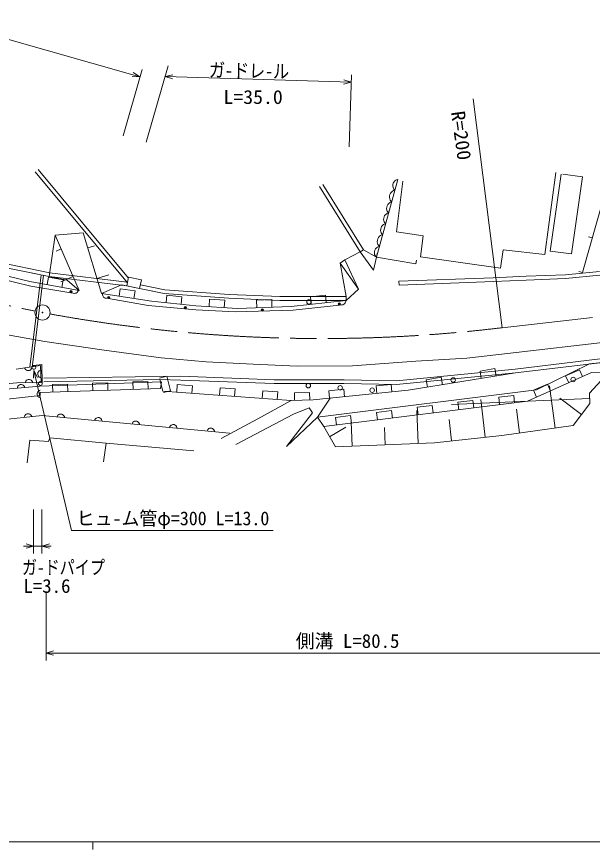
# Model space of a CAD drawing. Units: millimetres, scale not verified. Extents: x 40000 to 680000, y 20000 to 380000.
# Drawn here: x 157915 to 234148, y 204000 to 314249 of the extents above; entities that cross this region are included whole.
import ezdxf
from ezdxf.enums import TextEntityAlignment as Align

# ---------------------------------------------------------------- set-up
doc = ezdxf.new("R2010")
doc.units = ezdxf.units.MM
doc.header["$LTSCALE"] = 1000
doc.linetypes.add('CHAIN', pattern=[18.5, 12, -1.5, 3.5, -1.5])
for name, color, linetype, lineweight in [('M-BGD', 7, 'Continuous', 13), ('M-BMK', 2, 'CHAIN', 13), ('M-BMK-SRVR', 3, 'Continuous', 13), ('M-STR-HTXT', 7, 'Continuous', 13), ('M-STR-STRC', 7, 'Continuous', 13), ('M-TTL-BAND', 7, 'Continuous', 13)]:
    doc.layers.add(name, color=color, linetype=linetype, lineweight=lineweight)
doc.styles.add('ＭＳ ゴシック', font='')
doc.styles.get('ＭＳ ゴシック').set_extended_font_data('MS Gothic')

msp = doc.modelspace()

# ---------------------------------------------------------------- linework, layer by layer
at = {"layer": 'M-BGD'}
for p, q in [((160384, 293690), (172589, 279007)), ((160769, 294010), (172718, 279633)), ((227856, 282748), (229303, 293634)), ((229998, 293403), (228551, 283212)), ((232836, 293055), (230230, 293403)), ((232836, 280374), (236715, 294098)), ((208400, 292708), (205562, 282401)), ((207791, 292191), (207743, 292017)), ((207867, 292357), (207791, 292191)), ((208002, 292506), (207867, 292357)), ((208121, 292598), (208002, 292506)), ((208231, 292661), (208121, 292598)), ((209037, 292476), (208226, 285759)), ((208400, 292708), (208231, 292661)), ((231388, 282864), (232836, 293055)), ((198035, 291781), (203420, 283096)), ((198460, 292045), (203845, 283359)), ((207704, 291145), (207577, 291047)), ((207822, 291212), (207704, 291145)), ((207743, 292017), (207724, 291836)), ((207724, 291836), (207763, 291639)), ((207763, 291639), (207818, 291499)), ((207818, 291499), (207881, 291388)), ((208002, 291262), (207822, 291212)), ((207881, 291388), (208002, 291262)), ((207301, 290525), (207281, 290332)), ((207281, 290332), (207323, 290121)), ((207352, 290710), (207301, 290525)), ((207323, 290121), (207381, 289972)), ((207434, 290887), (207352, 290710)), ((207381, 289972), (207448, 289854)), ((207577, 291047), (207434, 290887)), ((206920, 289029), (206901, 288847)), ((206968, 289202), (206920, 289029)), ((207045, 289368), (206968, 289202)), ((207179, 289517), (207045, 289368)), ((207298, 289609), (207179, 289517)), ((207409, 289672), (207298, 289609)), ((207577, 289719), (207409, 289672)), ((207448, 289854), (207577, 289719)), ((206570, 287756), (206522, 287582)), ((206647, 287922), (206570, 287756)), ((206781, 288071), (206647, 287922)), ((206900, 288163), (206781, 288071)), ((207010, 288226), (206900, 288163)), ((206901, 288847), (206940, 288650)), ((206940, 288650), (206995, 288510)), ((206995, 288510), (207058, 288399)), ((207179, 288273), (207010, 288226)), ((207058, 288399), (207179, 288273)), ((206502, 286717), (206383, 286625)), ((206612, 286780), (206502, 286717)), ((206522, 287582), (206503, 287401)), ((206503, 287401), (206542, 287203)), ((206542, 287203), (206597, 287064)), ((206597, 287064), (206660, 286953)), ((206781, 286827), (206612, 286780)), ((206660, 286953), (206781, 286827)), ((163017, 285322), (166742, 285638)), ((169132, 277588), (166742, 285638)), ((206124, 286136), (206105, 285955)), ((206105, 285955), (206144, 285757)), ((206172, 286310), (206124, 286136)), ((206144, 285757), (206199, 285618)), ((206249, 286475), (206172, 286310)), ((206199, 285618), (206262, 285507)), ((206383, 286625), (206249, 286475)), ((208226, 285759), (211758, 285238)), ((162207, 279836), (163017, 285322)), ((163017, 285322), (166184, 277997)), ((205682, 284644), (205662, 284450)), ((205662, 284450), (205704, 284240)), ((205733, 284829), (205682, 284644)), ((205815, 285006), (205733, 284829)), ((205958, 285165), (205815, 285006)), ((206085, 285263), (205958, 285165)), ((206203, 285330), (206085, 285263)), ((206383, 285380), (206203, 285330)), ((206262, 285507), (206383, 285380)), ((211758, 285238), (211411, 282459)), ((234129, 284949), (233648, 285085)), ((163808, 283490), (163153, 283207)), ((167340, 283626), (168219, 283887)), ((203845, 283359), (203420, 283096)), ((205562, 282401), (203845, 283359)), ((205426, 283487), (205349, 283321)), ((205560, 283636), (205426, 283487)), ((205679, 283728), (205560, 283636)), ((205790, 283791), (205679, 283728)), ((205704, 284240), (205762, 284091)), ((205762, 284091), (205829, 283973)), ((205958, 283838), (205790, 283791)), ((205829, 283973), (205958, 283838)), ((222007, 280953), (222355, 283385)), ((222355, 283385), (227856, 282748)), ((201393, 282053), (203420, 283096)), ((203420, 283096), (205157, 280664)), ((205157, 280664), (205562, 282401)), ((205301, 283147), (205282, 282966)), ((205282, 282966), (205321, 282768)), ((205349, 283321), (205301, 283147)), ((205321, 282768), (205376, 282629)), ((205376, 282629), (205439, 282518)), ((205439, 282518), (205560, 282392)), ((205562, 282401), (205645, 282894)), ((205562, 282401), (210774, 281532)), ((211411, 282459), (222007, 280953)), ((228551, 283212), (231388, 282864)), ((154324, 281456), (164602, 279380)), ((154324, 281456), (162207, 279836)), ((154436, 281943), (162308, 280326)), ((201393, 282053), (200756, 281590)), ((200756, 281590), (203188, 278174)), ((200756, 281590), (201565, 277189)), ((203188, 278174), (201393, 282053)), ((210774, 281532), (210856, 282025)), ((159779, 278577), (153215, 280196)), ((159661, 279183), (153633, 280665)), ((161159, 280076), (159666, 267842)), ((161457, 280039), (159963, 267806)), ((162266, 280333), (172567, 279108)), ((168534, 279601), (170116, 280070)), ((230575, 280077), (225363, 279880)), ((235076, 280512), (230575, 280077)), ((232836, 280374), (232355, 280510)), ((166184, 277997), (159661, 279183)), ((162117, 279753), (161938, 278769)), ((164085, 279395), (162117, 279753)), ((162207, 279836), (172507, 278611)), ((165392, 279828), (163755, 279120)), ((163906, 278411), (164085, 279395)), ((164602, 279380), (166184, 277997)), ((172741, 279742), (172507, 278611)), ((174433, 279393), (172741, 279742)), ((174200, 278262), (174433, 279393)), ((221020, 279683), (208543, 279209)), ((208543, 279209), (208562, 278709)), ((221039, 279183), (208562, 278709)), ((225363, 279880), (221020, 279683)), ((225386, 279380), (221039, 279183)), ((230609, 279578), (225386, 279380)), ((235131, 280015), (230609, 279578)), ((165085, 277678), (159779, 278577)), ((165983, 277830), (165907, 277741)), ((166042, 277942), (165983, 277830)), ((166056, 278021), (166042, 277942)), ((169132, 277588), (171800, 278757)), ((171617, 278230), (171470, 277240)), ((173595, 277936), (171617, 278230)), ((171800, 278757), (177465, 277588)), ((172507, 278611), (174200, 278262)), ((173448, 276946), (173595, 277936)), ((174200, 278262), (177465, 277588)), ((174301, 278752), (177534, 278084)), ((177534, 278084), (186036, 277458)), ((201565, 276689), (203188, 278174)), ((165381, 277628), (165085, 277678)), ((165538, 277601), (165381, 277628)), ((165683, 277617), (165538, 277601)), ((165792, 277660), (165683, 277617)), ((165907, 277741), (165792, 277660)), ((175786, 276599), (169132, 277588)), ((169278, 277507), (169288, 277566)), ((169280, 277405), (169278, 277507)), ((169319, 277277), (169280, 277405)), ((169364, 277188), (169319, 277277)), ((169433, 277115), (169364, 277188)), ((169541, 277035), (169433, 277115)), ((169636, 276998), (169541, 277035)), ((169794, 276971), (169636, 276998)), ((170089, 276920), (169794, 276971)), ((175334, 276007), (170089, 276920)), ((177465, 277588), (186008, 276959)), ((177465, 277588), (186008, 276959)), ((177822, 277385), (177714, 276391)), ((179810, 277171), (177822, 277385)), ((179703, 276177), (179810, 277171)), ((183471, 276852), (183406, 275854)), ((185467, 276723), (183471, 276852)), ((186008, 276959), (192752, 276689)), ((186008, 276959), (192752, 276689)), ((186036, 277458), (192762, 277189)), ((191690, 276782), (189692, 276706)), ((191728, 275783), (191690, 276782)), ((192762, 277189), (201565, 277189)), ((198807, 277388), (196819, 277168)), ((196819, 277168), (196929, 276174)), ((198917, 276395), (198807, 277388)), ((201565, 277189), (201565, 276689)), ((181662, 275437), (175334, 276007)), ((181631, 275969), (175786, 276599)), ((187177, 275610), (181631, 275969)), ((185402, 275725), (185467, 276723)), ((194281, 275879), (187177, 275610)), ((189692, 276706), (189730, 275707)), ((192752, 276689), (201565, 276689)), ((192752, 276689), (201565, 276689)), ((201565, 276689), (194281, 275879)), ((200645, 276064), (194545, 275380)), ((200943, 276098), (200645, 276064)), ((201102, 276116), (200943, 276098)), ((201237, 276171), (201102, 276116)), ((201329, 276242), (201237, 276171)), ((201418, 276352), (201329, 276242)), ((201466, 276458), (201418, 276352)), ((201493, 276582), (201466, 276458)), ((201484, 276662), (201493, 276582)), ((186849, 275152), (181662, 275437)), ((194545, 275380), (186849, 275152)), ((223923, 267567), (237441, 269213)), ((161094, 268054), (157846, 267572)), ((160154, 268063), (161253, 268210)), ((161150, 265826), (161094, 268054)), ((161253, 268210), (161304, 265681)), ((223977, 267070), (237442, 268709)), ((226733, 264845), (233763, 268261)), ((233763, 268261), (237442, 268709)), ((158976, 267739), (159033, 267627)), ((159033, 267627), (159107, 267537)), ((159107, 267537), (159220, 267452)), ((159220, 267452), (159328, 267408)), ((159328, 267408), (159453, 267386)), ((159453, 267386), (159611, 267409)), ((159611, 267409), (159724, 267466)), ((159724, 267466), (159814, 267540)), ((159814, 267540), (159898, 267654)), ((159898, 267654), (159943, 267762)), ((159943, 267762), (159965, 267886)), ((160737, 267131), (160700, 267010)), ((160700, 267010), (160704, 266850)), ((160704, 266850), (160747, 266731)), ((160795, 267232), (160737, 267131)), ((160892, 267335), (160795, 267232)), ((160991, 267397), (160892, 267335)), ((161110, 267440), (160991, 267397)), ((208209, 266048), (223923, 267567)), ((208229, 265548), (223977, 267070)), ((208229, 265548), (223977, 267070)), ((223977, 267070), (209751, 264787)), ((221249, 267645), (219275, 267328)), ((219275, 267328), (219433, 266341)), ((221408, 266658), (221249, 267645)), ((234051, 267128), (225562, 263323)), ((232433, 267499), (230608, 266680)), ((232842, 266586), (232433, 267499)), ((236335, 267187), (233759, 264377)), ((236335, 267187), (234051, 267128)), ((152557, 265295), (157938, 265747)), ((157938, 265747), (161150, 265826)), ((159081, 265895), (159044, 265774)), ((159139, 265997), (159081, 265895)), ((159236, 266099), (159139, 265997)), ((159335, 266162), (159236, 266099)), ((159454, 266205), (159335, 266162)), ((159614, 266209), (159454, 266205)), ((159735, 266171), (159614, 266209)), ((159836, 266114), (159735, 266171)), ((159938, 266016), (159836, 266114)), ((160001, 265918), (159938, 266016)), ((160044, 265799), (160001, 265918)), ((160747, 266731), (160810, 266632)), ((160810, 266632), (160912, 266535)), ((160912, 266535), (161014, 266477)), ((160985, 265346), (177091, 265887)), ((161014, 266477), (161134, 266440)), ((161527, 266405), (179665, 266633)), ((161533, 265905), (176876, 266192)), ((169979, 265786), (167980, 265721)), ((167980, 265721), (168012, 264721)), ((170011, 264787), (169979, 265786)), ((175293, 265961), (173294, 265895)), ((173294, 265895), (173327, 264896)), ((175325, 264961), (175293, 265961)), ((177786, 266656), (176821, 266396)), ((177285, 264670), (176876, 266192)), ((176876, 266192), (177285, 264670)), ((176876, 266192), (179659, 266133)), ((177091, 265887), (176983, 265016)), ((178306, 264725), (177786, 266656)), ((179659, 266133), (192012, 265665)), ((179659, 266133), (192012, 265665)), ((179665, 266633), (192021, 266165)), ((192021, 266165), (201266, 266165)), ((201266, 266165), (208209, 266048)), ((214136, 266503), (212161, 266186)), ((212161, 266186), (212320, 265199)), ((214295, 265516), (214136, 266503)), ((230608, 266680), (231017, 265768)), ((160985, 265346), (156023, 264899)), ((158035, 265201), (158006, 265078)), ((158086, 265306), (158035, 265201)), ((158177, 265414), (158086, 265306)), ((158271, 265483), (158177, 265414)), ((158387, 265534), (158271, 265483)), ((158546, 265548), (158387, 265534)), ((158669, 265519), (158546, 265548)), ((158774, 265468), (158669, 265519)), ((158883, 265378), (158774, 265468)), ((158952, 265283), (158883, 265378)), ((159002, 265167), (158952, 265283)), ((160818, 264680), (160719, 264578)), ((160917, 264741), (160818, 264680)), ((161036, 264783), (160917, 264741)), ((176983, 265016), (161041, 264492)), ((164664, 265612), (162665, 265546)), ((162665, 265546), (162698, 264547)), ((164697, 264612), (164664, 265612)), ((194263, 263440), (177285, 264670)), ((177341, 264465), (178306, 264725)), ((179190, 265534), (179118, 264537)), ((181185, 265390), (179190, 265534)), ((181113, 264392), (181185, 265390)), ((184849, 265124), (184777, 264127)), ((186844, 264980), (184849, 265124)), ((186772, 263983), (186844, 264980)), ((190509, 264715), (190436, 263717)), ((192503, 264570), (190509, 264715)), ((192012, 265665), (201262, 265665)), ((192012, 265665), (201262, 265665)), ((209751, 264787), (197191, 263499)), ((197754, 261215), (226733, 264845)), ((201223, 264917), (199234, 264713)), ((199234, 264713), (199336, 263719)), ((201325, 263923), (201223, 264917)), ((201262, 265665), (208229, 265548)), ((201262, 265665), (208229, 265548)), ((207503, 265561), (205514, 265357)), ((205514, 265357), (205616, 264363)), ((207605, 264567), (207503, 265561)), ((228188, 265596), (226363, 264778)), ((226363, 264778), (226772, 263865)), ((228597, 264683), (228188, 265596)), ((229236, 259781), (228470, 265387)), ((153743, 263310), (161048, 264074)), ((160661, 264477), (160623, 264356)), ((160623, 264356), (160625, 264196)), ((160625, 264196), (160667, 264077)), ((160719, 264578), (160661, 264477)), ((160667, 264077), (160729, 263978)), ((160729, 263978), (160831, 263880)), ((160831, 263880), (160932, 263821)), ((160932, 263821), (161052, 263783)), ((161048, 264074), (161041, 264492)), ((192431, 263573), (192503, 264570)), ((197191, 263499), (194263, 263440)), ((196707, 264489), (194707, 264449)), ((194707, 264449), (194727, 263449)), ((196727, 263489), (196707, 264489)), ((199439, 263729), (197754, 261215)), ((233788, 263704), (215513, 262909)), ((219942, 258566), (219382, 263577)), ((223733, 264104), (221748, 263859)), ((221748, 263859), (221871, 262867)), ((223856, 263112), (223733, 264104)), ((232705, 261567), (229827, 263754)), ((233759, 264377), (233817, 263030)), ((194263, 263440), (189873, 260981)), ((194592, 261625), (196641, 262445)), ((196641, 262445), (197110, 261801)), ((225562, 263323), (198573, 259986)), ((212938, 262770), (210953, 262524)), ((210953, 262524), (211075, 261532)), ((213060, 261777), (212938, 262770)), ((218335, 263437), (216351, 263192)), ((216351, 263192), (216473, 262199)), ((218458, 262445), (218335, 263437)), ((233817, 263030), (231592, 260103)), ((161281, 261446), (153793, 260676)), ((158939, 261326), (158912, 261203)), ((158989, 261432), (158939, 261326)), ((159078, 261541), (158989, 261432)), ((159172, 261611), (159078, 261541)), ((159287, 261663), (159172, 261611)), ((159446, 261680), (159287, 261663)), ((159569, 261652), (159446, 261680)), ((159675, 261603), (159569, 261652)), ((159785, 261514), (159675, 261603)), ((159855, 261420), (159785, 261514)), ((159907, 261305), (159855, 261420)), ((186105, 259120), (161281, 261446)), ((163317, 261376), (163266, 261260)), ((163386, 261470), (163317, 261376)), ((163495, 261560), (163386, 261470)), ((163600, 261611), (163495, 261560)), ((163723, 261639), (163600, 261611)), ((163883, 261624), (163723, 261639)), ((163998, 261573), (163883, 261624)), ((164092, 261504), (163998, 261573)), ((164183, 261395), (164092, 261504)), ((164233, 261290), (164183, 261395)), ((186923, 257586), (194592, 261625)), ((197110, 261801), (193656, 257351)), ((202142, 261435), (200157, 261189)), ((202265, 260442), (202142, 261435)), ((207540, 262102), (205555, 261857)), ((205555, 261857), (205678, 260864)), ((207663, 261110), (207540, 262102)), ((211082, 257732), (210906, 262114)), ((224523, 259137), (224097, 262259)), ((164262, 261167), (164233, 261290)), ((168282, 260911), (168231, 260795)), ((168351, 261005), (168282, 260911)), ((168460, 261095), (168351, 261005)), ((168565, 261145), (168460, 261095)), ((168688, 261174), (168565, 261145)), ((168847, 261159), (168688, 261174)), ((168963, 261108), (168847, 261159)), ((169057, 261039), (168963, 261108)), ((169147, 260930), (169057, 261039)), ((169198, 260825), (169147, 260930)), ((169226, 260702), (169198, 260825)), ((173247, 260446), (173196, 260330)), ((173316, 260540), (173247, 260446)), ((173424, 260630), (173316, 260540)), ((173530, 260680), (173424, 260630)), ((173653, 260709), (173530, 260680)), ((173812, 260694), (173653, 260709)), ((173928, 260643), (173812, 260694)), ((174022, 260574), (173928, 260643)), ((174112, 260465), (174022, 260574)), ((174163, 260360), (174112, 260465)), ((174191, 260237), (174163, 260360)), ((178494, 260215), (178389, 260165)), ((178618, 260244), (178494, 260215)), ((178777, 260229), (178618, 260244)), ((178893, 260178), (178777, 260229)), ((189873, 260981), (184991, 258405)), ((197754, 261215), (193656, 257351)), ((198573, 259986), (197754, 261215)), ((200157, 261189), (200280, 260197)), ((202340, 257381), (202210, 260613)), ((215493, 258069), (215174, 260916)), ((178211, 259980), (178160, 259865)), ((178280, 260074), (178211, 259980)), ((178389, 260165), (178280, 260074)), ((178987, 260109), (178893, 260178)), ((179077, 260000), (178987, 260109)), ((179127, 259894), (179077, 260000)), ((179156, 259771), (179127, 259894)), ((183176, 259515), (183125, 259399)), ((183245, 259609), (183176, 259515)), ((183354, 259699), (183245, 259609)), ((183459, 259750), (183354, 259699)), ((183582, 259778), (183459, 259750)), ((183742, 259763), (183582, 259778)), ((183857, 259712), (183742, 259763)), ((183951, 259643), (183857, 259712)), ((184042, 259534), (183951, 259643)), ((184092, 259429), (184042, 259534)), ((184121, 259306), (184092, 259429)), ((200154, 257293), (198573, 259986)), ((199364, 258639), (201511, 259900)), ((206711, 257556), (206619, 259841)), ((231592, 260103), (222167, 258815)), ((159304, 255185), (159656, 258171)), ((159656, 258171), (162115, 257995)), ((162115, 257995), (162290, 258464)), ((162290, 258464), (169784, 257761)), ((222167, 258815), (213268, 257820)), ((169784, 257761), (169433, 255302)), ((169784, 257761), (181376, 256766)), ((213268, 257820), (200154, 257293))]:
    msp.add_line(p, q, dxfattribs=at)
for centre, radius in [((165110, 277826), 150), ((165110, 277826), 90), ((165110, 277826), 30), ((170115, 277067), 150), ((170115, 277067), 90), ((170115, 277067), 30), ((196622, 276489), 300), ((180241, 275716), 150), ((180241, 275716), 90), ((180241, 275716), 30), ((200628, 276213), 150), ((200628, 276213), 90), ((200628, 276213), 30), ((190444, 275409), 150), ((190444, 275409), 90), ((190444, 275409), 30), ((160187, 267815), 250), ((161054, 265676), 250), ((196532, 265403), 300), ((215728, 266140), 300), ((231618, 266209), 300), ((200764, 265096), 300), ((204995, 264790), 300)]:
    msp.add_circle(centre, radius, dxfattribs=at)
at = {"layer": 'M-BMK'}
msp.add_line((222226, 273067), (260075, 277365), dxfattribs=at)
for centre, start, end in [((199138, 471469), 242.41234, 258.81915), ((198293, 471630), 259.63844, 276.87266)]:
    msp.add_arc(centre, 200000, start, end, dxfattribs=at)
at = {"layer": 'M-BMK-SRVR'}
for radius in [1000, 40]:
    msp.add_circle((161338, 275073), radius, dxfattribs=at)
at = {"layer": 'M-STR-HTXT'}
for p, q in [((126003, 319986), (174246, 306301)), ((175080, 297613), (177975, 307746)), ((174519, 307263), (172019, 298451)), ((173360, 306844), (174246, 306301)), ((177566, 306317), (178575, 306566)), ((202255, 306566), (201964, 297020)), ((174246, 306301), (173207, 306305)), ((178557, 306007), (177566, 306317)), ((177566, 306317), (202224, 305567)), ((202224, 305567), (201216, 305317)), ((201233, 305877), (202224, 305567)), ((218375, 303351), (222226, 273067)), ((160136, 266365), (160179, 267402)), ((160179, 267402), (160681, 266493)), ((160179, 267402), (165188, 246210)), ((160154, 249001), (160154, 243157)), ((161253, 243157), (161253, 249001)), ((165188, 246210), (191871, 246210)), ((158841, 244157), (162505, 244157)), ((159154, 244437), (160154, 244157)), ((160154, 244157), (159154, 243877)), ((161253, 244157), (162253, 244437)), ((162253, 243877), (161253, 244157)), ((161809, 238143), (161809, 228992)), ((161809, 229992), (162809, 230272)), ((162809, 229712), (161809, 229992)), ((161809, 229992), (240950, 229992))]:
    msp.add_line(p, q, dxfattribs=at)
at = {"layer": 'M-STR-STRC'}
for p, q in [((155180, 272390), (161660, 271234)), ((161660, 271234), (169502, 270079)), ((222895, 269666), (236874, 271276)), ((169502, 270079), (177054, 269088)), ((177054, 269088), (182997, 268552)), ((210761, 268634), (217530, 269047)), ((217530, 269047), (222895, 269666)), ((182997, 268552), (189230, 268221)), ((189230, 268221), (195078, 267974)), ((195078, 267974), (202383, 268015)), ((202383, 268015), (210761, 268634))]:
    msp.add_line(p, q, dxfattribs=at)
at = {"layer": 'M-TTL-BAND'}
for p, q in [((40000, 205000), (579000, 205000)), ((168000, 205000), (168000, 204000))]:
    msp.add_line(p, q, dxfattribs=at)

# ---------------------------------------------------------------- texts
at = {"layer": 'M-STR-HTXT', "style": 'ＭＳ ゴシック'}
for s, rotation, width, p in [('ガ-ドレ-ル', 358.9, 0.85, (183359, 305736)), ('R=200', 277.8, 1.05, (214890, 301554))]:
    msp.add_text(s, height=1833, rotation=rotation, dxfattribs=dict(at, width=width)).set_placement(p, align=Align.BOTTOM_LEFT)
for s, width, p in [('L=35.0', 1.05, (185301, 302142)), ('ヒュ-ム管φ=300 L=13.0', 0.95, (165854, 246359)), ('ガ-ドパイプ', 0.8, (158615, 239865))]:
    msp.add_text(s, height=1833, dxfattribs=dict(at, width=width)).set_placement(p, align=Align.BOTTOM_LEFT)
for s, p in [('L=3.6', (158807, 237408)), ('側溝 L=80.5', (194873, 230122))]:
    msp.add_text(s, height=1833, dxfattribs=at).set_placement(p, align=Align.BOTTOM_LEFT)

doc.saveas('drawing.dxf')
